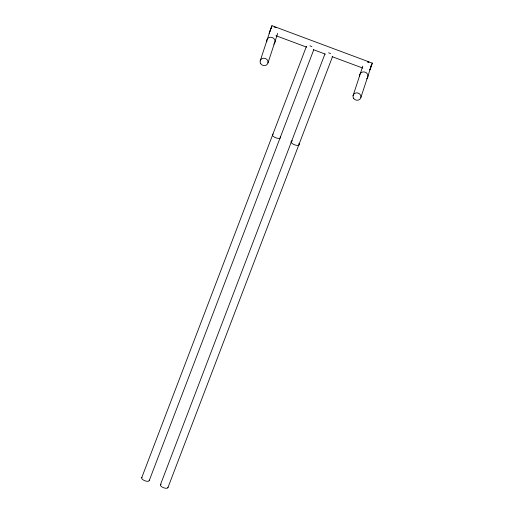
<?xml version="1.0" encoding="UTF-8"?>
<svg xmlns="http://www.w3.org/2000/svg" width="514" height="514" viewBox="0 0 514 514"><rect width="100%" height="100%" fill="white"/><g stroke="black" fill="none" stroke-linecap="round" stroke-linejoin="round"><path stroke-width="0.77" d="M271.977 25.7L269.195 33.166L271.977 25.7L372.322 63.126L369.855 69.84M260.2 60.903L269.921 31.341M267.974 62.946L277.695 33.365M353.054 95.732L362.775 66.158M360.912 97.403L370.633 67.829M369.759 69.859L370.003 69.165M370.305 68.317L372.322 63.126M141.684 477.821L306.479 46.254M149.214 480.629L313.726 49.807M160.413 484.805L324.925 53.983M167.943 487.613L332.455 56.797M275.915 35.684L306.614 47.134M313.354 49.652L325.336 54.118M332.076 56.63L362.775 68.079M167.949 487.163A4.022 1.632 20.9 0 1 163.176 487.568A4.022 1.632 20.9 0 1 161.171 484.214M298.91 143.477A4.369 1.78 20.9 0 1 297.285 145.404A4.369 1.78 20.9 0 1 291.83 143.181A4.369 1.78 20.9 0 1 292.498 140.868M280.278 136.621A4.369 1.78 20.9 0 1 275.902 137.836A4.369 1.78 20.9 0 1 273.191 133.981M149.221 480.179A4.022 1.632 20.9 0 1 144.935 480.776A4.022 1.632 20.9 0 1 141.941 477.461M266.753 41.846A4.285 3.919 18.2 0 1 272.176 37.49A4.285 3.919 18.2 0 1 273.782 44.243M359.671 76.586A4.285 3.919 18.2 0 1 364.972 72.101A4.285 3.919 18.2 0 1 366.752 78.828M311.869 46.523A4.022 1.632 20.9 0 1 309.923 45.797M330.605 53.507A4.022 1.632 20.9 0 1 328.652 52.781M270.325 30.769A4.022 3.669 18.2 0 1 271.386 28.167M274.161 27.12A4.022 3.669 18.2 0 1 276.172 27.653M371.172 65.342A4.022 3.669 18.2 0 1 370.26 68.002M367.889 61.86L367.767 62.226L368.756 62.573L368.879 62.2L367.889 61.86M353.722 98.534A4.022 3.669 18.2 0 0 360.597 98.309A4.022 3.669 18.2 0 0 356.626 92.861A4.022 3.669 18.2 0 0 353.722 98.534M260.714 63.723A4.022 3.669 18.2 0 0 267.614 63.832A4.022 3.669 18.2 0 0 263.939 58.217A4.022 3.669 18.2 0 0 260.714 63.723"/></g></svg>
